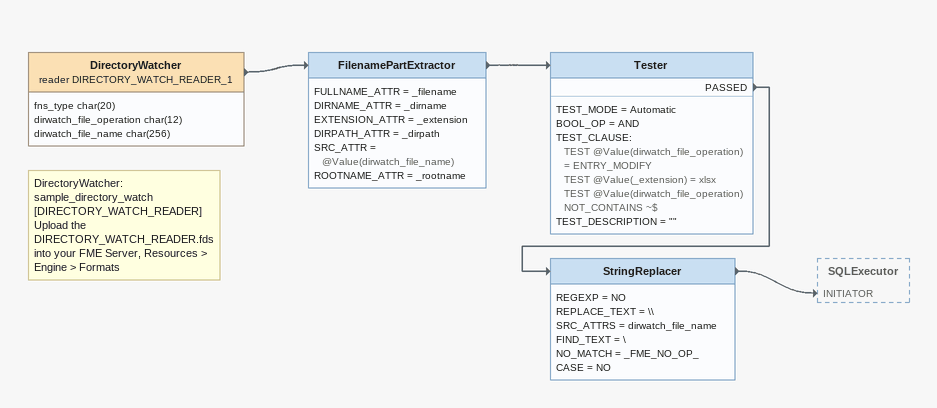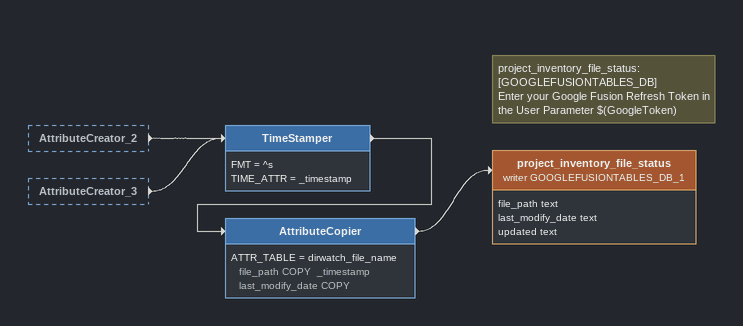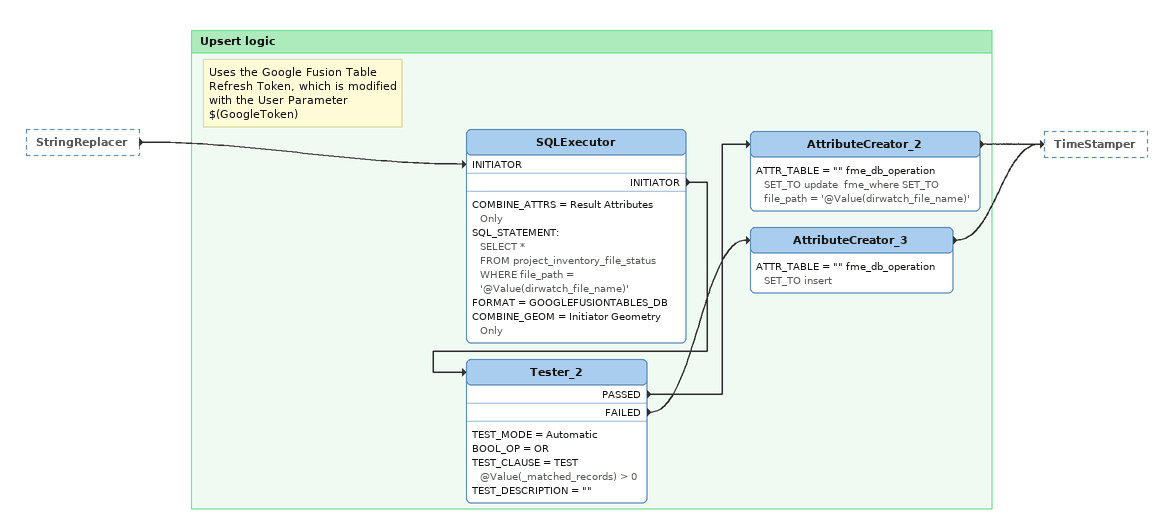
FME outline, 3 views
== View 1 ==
Note: DirectoryWatcher: sample_directory_watch [DIRECTORY_WATCH_READER] / Upload the DIRECTORY_WATCH_READER.fds into your FME Server, Resources > Engine > Formats
DirectoryWatcher (reader DIRECTORY_WATCH_READER_1)
    attributes: fns_type char(20), dirwatch_file_operation char(12), dirwatch_file_name char(256)
    -> FilenamePartExtractor
FilenamePartExtractor
    FULLNAME_ATTR = _filename
    DIRNAME_ATTR = _dirname
    EXTENSION_ATTR = _extension
    DIRPATH_ATTR = _dirpath
    SRC_ATTR = @Value(dirwatch_file_name)
    ROOTNAME_ATTR = _rootname
    -> Tester
Tester
    TEST_MODE = Automatic
    BOOL_OP = AND
    TEST_CLAUSE:
      TEST @Value(dirwatch_file_operation) = ENTRY_MODIFY
      TEST @Value(_extension) = xlsx
      TEST @Value(dirwatch_file_operation) NOT_CONTAINS ~$
    TEST_DESCRIPTION = ""
    PASSED -> StringReplacer
StringReplacer
    REGEXP = NO
    REPLACE_TEXT = \\
    SRC_ATTRS = dirwatch_file_name
    FIND_TEXT = \
    NO_MATCH = _FME_NO_OP_
    CASE = NO
    -> SQLExecutor [INITIATOR]

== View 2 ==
AttributeCreator_2 [outside]
    -> TimeStamper
AttributeCreator_3 [outside]
    -> TimeStamper
TimeStamper
    FMT = ^s
    TIME_ATTR = _timestamp
    -> AttributeCopier
AttributeCopier
    ATTR_TABLE = dirwatch_file_name file_path COPY  _timestamp last_modify_date COPY
    -> project_inventory_file_status (writer GOOGLEFUSIONTABLES_DB_1)
Note: project_inventory_file_status: [GOOGLEFUSIONTABLES_DB] / Enter your Google Fusion Refresh Token in the User Parameter $(GoogleToken)
project_inventory_file_status (writer GOOGLEFUSIONTABLES_DB_1)
    attributes: file_path text, last_modify_date text, updated text

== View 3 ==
StringReplacer [outside]
    -> SQLExecutor [INITIATOR]

Bookmark: Upsert logic
Note: Uses the Google Fusion Table Refresh Token, which is modified with the User Parameter $(GoogleToken)
SQLExecutor
    COMBINE_ATTRS = Result Attributes Only
    SQL_STATEMENT:
      SELECT *
      FROM project_inventory_file_status
      WHERE file_path = '@Value(dirwatch_file_name)'
    FORMAT = GOOGLEFUSIONTABLES_DB
    COMBINE_GEOM = Initiator Geometry Only
    INITIATOR -> Tester_2
Tester_2
    TEST_MODE = Automatic
    BOOL_OP = OR
    TEST_CLAUSE = TEST @Value(_matched_records) > 0
    TEST_DESCRIPTION = ""
    PASSED -> AttributeCreator_2
    FAILED -> AttributeCreator_3
AttributeCreator_2
    ATTR_TABLE = "" fme_db_operation SET_TO update  fme_where SET_TO file_path = '@Value(dirwatch_file_name)'
    -> TimeStamper
AttributeCreator_3
    ATTR_TABLE = "" fme_db_operation SET_TO insert
    -> TimeStamper
